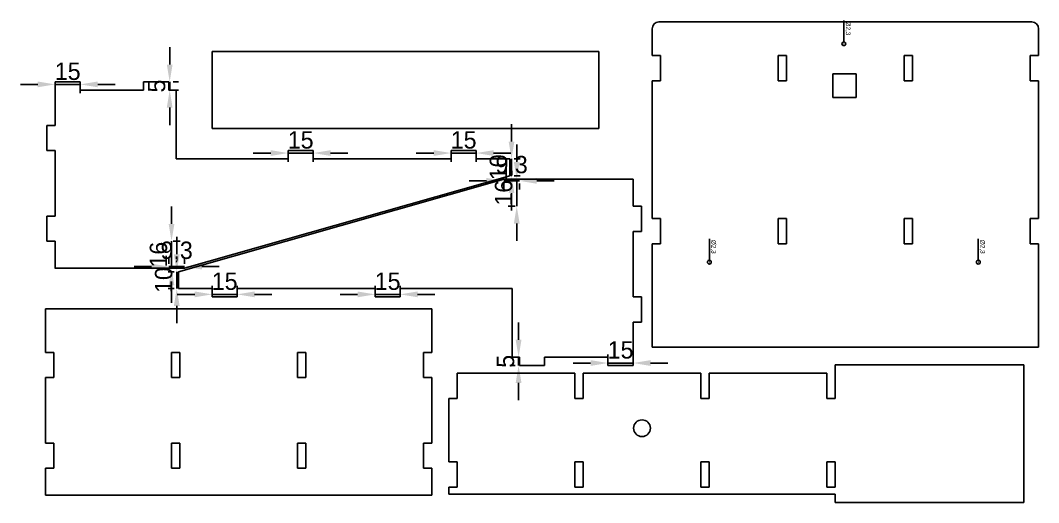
# Model space of a CAD drawing. Header units: millimetres. Extents: x -13 to 1246, y -12 to 290.
# Drawn here: x -13 to 593, y 3 to 290 of the extents above; entities that cross this region are included whole.
import ezdxf

# ---------------------------------------------------------------- set-up
doc = ezdxf.new("R2010")
doc.units = ezdxf.units.MM
for name, color, linetype in [('Bottom base', 7, 'Continuous'), ('Dimensions', 7, 'Continuous'), ('Middle', 7, 'Continuous'), ('Side base', 7, 'Continuous'), ('草圖平面 10', 7, 'Continuous'), ('草圖平面 11', 7, 'Continuous')]:
    doc.layers.add(name, color=color, linetype=linetype)
doc.dimstyles.new('ISO-25', dxfattribs={"dimtxt": 2.5, "dimasz": 2.5, "dimexe": 1.25, "dimexo": 0.625, "dimtad": 1, "dimtxsty": 'Standard', "dimcen": 2.5, "dimadec": 0, "dimazin": 0, "dimtfac": 1, "dimtmove": 0, "dimatfit": 3, "dimfxl": 1, "dimarcsym": 0})

# ---------------------------------------------------------------- blocks, each defined once
blk = doc.blocks.new('*D9')
at = {"layer": 'Defpoints', "color": 0}
for p in [(274.58, 195.1), (274.58, 194.17), (283.88, 195.1)]:
    blk.add_point(p, dxfattribs=at)
at = {"layer": 'Dimensions', "color": 140, "lineweight": -2}
for p, q in [((264.24, 194.17), (253.9, 194.17)), ((283.88, 194.17), (274.58, 194.17)), ((294.21, 194.17), (304.55, 194.17)), ((274.58, 192.52), (274.58, 189)), ((283.88, 192.52), (283.88, 189))]:
    blk.add_line(p, q, dxfattribs=at)
at = {"layer": 'Dimensions', "color": 140}
for points in [[(264.24, 192.45), (264.24, 195.89), (274.58, 194.17)], [(294.21, 195.89), (294.21, 192.45), (283.88, 194.17)]]:
    blk.add_solid(points, dxfattribs=at)
at = {"layer": 'Dimensions', "color": 140, "insert": (279.23, 202.91), "char_height": 10.336, "attachment_point": 5}
blk.add_mtext('9,3', dxfattribs=at)
blk = doc.blocks.new('*D14')
at = {"layer": 'Defpoints', "color": 0}
for p in [(7.53, 253.1), (7.53, 251.6), (22.53, 253.1)]:
    blk.add_point(p, dxfattribs=at)
at = {"layer": 'Dimensions', "color": 140, "lineweight": -2}
for p, q in [((-2.8, 251.6), (-13.14, 251.6)), ((22.53, 251.6), (7.53, 251.6)), ((7.53, 250.51), (7.53, 246.43)), ((22.53, 250.51), (22.53, 246.43)), ((32.87, 251.6), (43.2, 251.6))]:
    blk.add_line(p, q, dxfattribs=at)
at = {"layer": 'Dimensions', "color": 140}
for points in [[(-2.8, 249.88), (-2.8, 253.32), (7.53, 251.6)], [(32.87, 253.32), (32.87, 249.88), (22.53, 251.6)]]:
    blk.add_solid(points, dxfattribs=at)
at = {"layer": 'Dimensions', "color": 140, "insert": (15.03, 259.35), "char_height": 10.336, "attachment_point": 5}
blk.add_mtext('15', dxfattribs=at)
blk = doc.blocks.new('*D16')
at = {"layer": 'Defpoints', "color": 0}
for p in [(197.93, 125.1), (212.93, 126.6), (212.93, 125.1)]:
    blk.add_point(p, dxfattribs=at)
at = {"layer": 'Dimensions', "color": 140, "lineweight": -2}
for p, q in [((197.93, 127.68), (197.93, 131.77)), ((212.93, 127.69), (212.93, 131.77)), ((187.6, 126.6), (177.26, 126.6)), ((197.93, 126.6), (212.93, 126.6)), ((223.27, 126.6), (233.61, 126.6))]:
    blk.add_line(p, q, dxfattribs=at)
at = {"layer": 'Dimensions', "color": 140}
for points in [[(187.6, 124.88), (187.6, 128.32), (197.93, 126.6)], [(223.27, 128.32), (223.27, 124.88), (212.93, 126.6)]]:
    blk.add_solid(points, dxfattribs=at)
at = {"layer": 'Dimensions', "color": 140, "insert": (205.43, 134.35), "char_height": 10.336, "attachment_point": 5, "rotation": 0.00416}
blk.add_mtext('15', dxfattribs=at)
blk = doc.blocks.new('*D19')
at = {"layer": 'Defpoints', "color": 0}
for p in [(351.57, 85.72), (336.57, 84.22), (351.57, 84.22)]:
    blk.add_point(p, dxfattribs=at)
at = {"layer": 'Dimensions', "color": 140, "lineweight": -2}
for p, q in [((326.24, 85.72), (315.9, 85.72)), ((336.57, 86.81), (336.57, 90.89)), ((336.57, 85.72), (351.57, 85.72)), ((351.57, 86.81), (351.57, 90.89)), ((361.91, 85.72), (372.25, 85.72))]:
    blk.add_line(p, q, dxfattribs=at)
at = {"layer": 'Dimensions', "color": 140}
for points in [[(326.24, 84), (326.24, 87.44), (336.57, 85.72)], [(361.91, 87.44), (361.91, 84), (351.57, 85.72)]]:
    blk.add_solid(points, dxfattribs=at)
at = {"layer": 'Dimensions', "color": 140, "insert": (344.07, 93.47), "char_height": 10.336, "attachment_point": 5}
blk.add_mtext('15', dxfattribs=at)
blk = doc.blocks.new('*D21')
at = {"layer": 'Defpoints', "color": 0}
for p in [(75.23, 142.22), (84.53, 143.15), (84.53, 142.22)]:
    blk.add_point(p, dxfattribs=at)
at = {"layer": 'Dimensions', "color": 140, "lineweight": -2}
for p, q in [((75.23, 144.8), (75.23, 148.32)), ((84.53, 144.8), (84.53, 148.32)), ((64.9, 143.15), (54.56, 143.15)), ((75.23, 143.15), (84.53, 143.15)), ((94.87, 143.15), (105.2, 143.15))]:
    blk.add_line(p, q, dxfattribs=at)
at = {"layer": 'Dimensions', "color": 140}
for points in [[(64.9, 141.43), (64.9, 144.87), (75.23, 143.15)], [(94.87, 144.87), (94.87, 141.43), (84.53, 143.15)]]:
    blk.add_solid(points, dxfattribs=at)
at = {"layer": 'Dimensions', "color": 140, "insert": (79.88, 151.89), "char_height": 10.336, "attachment_point": 5}
blk.add_mtext('9,3', dxfattribs=at)
blk = doc.blocks.new('*D25')
at = {"layer": 'Defpoints', "color": 0}
for p in [(243.17, 212.22), (258.17, 212.22), (243.17, 210.72)]:
    blk.add_point(p, dxfattribs=at)
at = {"layer": 'Dimensions', "color": 140, "lineweight": -2}
for p, q in [((232.84, 210.72), (222.5, 210.72)), ((258.17, 210.72), (243.17, 210.72)), ((243.17, 209.64), (243.17, 205.55)), ((258.17, 209.64), (258.17, 205.55)), ((268.51, 210.72), (278.84, 210.72))]:
    blk.add_line(p, q, dxfattribs=at)
at = {"layer": 'Dimensions', "color": 140}
for points in [[(232.84, 209), (232.84, 212.44), (243.17, 210.72)], [(268.51, 212.44), (268.51, 209), (258.17, 210.72)]]:
    blk.add_solid(points, dxfattribs=at)
at = {"layer": 'Dimensions', "color": 140, "insert": (250.67, 218.47), "char_height": 10.336, "attachment_point": 5, "rotation": 359.99998}
blk.add_mtext('15', dxfattribs=at)
blk = doc.blocks.new('*D26')
at = {"layer": 'Defpoints', "color": 0}
for p in [(75.23, 253.09), (75.23, 248.09), (75.73, 248.09)]:
    blk.add_point(p, dxfattribs=at)
at = {"layer": 'Dimensions', "color": 140, "lineweight": -2}
for p, q in [((75.73, 263.42), (75.73, 273.76)), ((75.73, 253.09), (75.73, 248.09)), ((77.82, 253.09), (80.9, 253.09)), ((77.82, 248.09), (80.9, 248.09)), ((75.73, 237.75), (75.73, 227.41))]:
    blk.add_line(p, q, dxfattribs=at)
at = {"layer": 'Dimensions', "color": 140}
for points in [[(74.01, 263.42), (77.45, 263.42), (75.73, 253.09)], [(77.45, 237.75), (74.01, 237.75), (75.73, 248.09)]]:
    blk.add_solid(points, dxfattribs=at)
at = {"layer": 'Dimensions', "color": 140, "insert": (67.98, 250.59), "char_height": 10.34, "attachment_point": 5, "rotation": 90}
blk.add_mtext('5', dxfattribs=at)
blk = doc.blocks.new('*D30')
at = {"layer": 'Defpoints', "color": 0}
for p in [(283.38, 89.23), (283.88, 89.23), (283.88, 84.23)]:
    blk.add_point(p, dxfattribs=at)
at = {"layer": 'Dimensions', "color": 140, "lineweight": -2}
for p, q in [((283.38, 99.57), (283.38, 109.91)), ((281.29, 89.23), (278.21, 89.23)), ((283.38, 84.23), (283.38, 89.23)), ((281.29, 84.23), (278.21, 84.23)), ((283.38, 73.9), (283.38, 63.56))]:
    blk.add_line(p, q, dxfattribs=at)
at = {"layer": 'Dimensions', "color": 140}
for points in [[(281.65, 99.57), (285.1, 99.57), (283.38, 89.23)], [(285.1, 73.9), (281.65, 73.9), (283.38, 84.23)]]:
    blk.add_solid(points, dxfattribs=at)
at = {"layer": 'Dimensions', "color": 140, "insert": (275.62, 86.73), "char_height": 10.34, "attachment_point": 5, "rotation": 90}
blk.add_mtext('5', dxfattribs=at)
blk = doc.blocks.new('*D35')
at = {"layer": 'Defpoints', "color": 0}
for p in [(146.17, 212.22), (161.17, 212.22), (146.17, 210.72)]:
    blk.add_point(p, dxfattribs=at)
at = {"layer": 'Dimensions', "color": 140, "lineweight": -2}
for p, q in [((135.84, 210.72), (125.5, 210.72)), ((161.17, 210.72), (146.17, 210.72)), ((146.17, 209.63), (146.17, 205.55)), ((161.17, 209.64), (161.17, 205.55)), ((171.51, 210.72), (181.84, 210.72))]:
    blk.add_line(p, q, dxfattribs=at)
at = {"layer": 'Dimensions', "color": 140}
for points in [[(135.84, 209), (135.84, 212.44), (146.17, 210.72)], [(171.51, 212.44), (171.51, 209), (161.17, 210.72)]]:
    blk.add_solid(points, dxfattribs=at)
at = {"layer": 'Dimensions', "color": 140, "insert": (153.67, 218.47), "char_height": 10.336, "attachment_point": 5, "rotation": 0.00416}
blk.add_mtext('15', dxfattribs=at)
blk = doc.blocks.new('*D36')
at = {"layer": 'Defpoints', "color": 0}
for p in [(100.93, 125.1), (115.93, 126.6), (115.93, 125.1)]:
    blk.add_point(p, dxfattribs=at)
at = {"layer": 'Dimensions', "color": 140, "lineweight": -2}
for p, q in [((100.93, 127.68), (100.93, 131.77)), ((115.93, 127.68), (115.93, 131.77)), ((90.6, 126.6), (80.26, 126.6)), ((100.93, 126.6), (115.93, 126.6)), ((126.27, 126.6), (136.61, 126.6))]:
    blk.add_line(p, q, dxfattribs=at)
at = {"layer": 'Dimensions', "color": 140}
for points in [[(90.6, 124.88), (90.6, 128.32), (100.93, 126.6)], [(126.27, 128.32), (126.27, 124.88), (115.93, 126.6)]]:
    blk.add_solid(points, dxfattribs=at)
at = {"layer": 'Dimensions', "color": 140, "insert": (108.43, 134.35), "char_height": 10.336, "attachment_point": 5, "rotation": 359.99998}
blk.add_mtext('15', dxfattribs=at)
blk = doc.blocks.new('*D37')
at = {"layer": 'Defpoints', "color": 0}
for p in [(79.93, 140.1), (80.93, 140.1), (80.93, 130.1)]:
    blk.add_point(p, dxfattribs=at)
at = {"layer": 'Dimensions', "color": 140, "lineweight": -2}
for p, q in [((79.93, 150.44), (79.93, 160.77)), ((78.35, 140.1), (74.77, 140.1)), ((79.93, 130.1), (79.93, 140.1)), ((78.35, 130.1), (74.77, 130.1)), ((79.93, 119.76), (79.93, 109.43))]:
    blk.add_line(p, q, dxfattribs=at)
at = {"layer": 'Dimensions', "color": 140}
for points in [[(78.21, 150.44), (81.66, 150.44), (79.93, 140.1)], [(81.66, 119.76), (78.21, 119.76), (79.93, 130.1)]]:
    blk.add_solid(points, dxfattribs=at)
at = {"layer": 'Dimensions', "color": 140, "insert": (72.18, 135.1), "char_height": 10.336, "attachment_point": 5, "rotation": 89.99998}
blk.add_mtext('10', dxfattribs=at)
blk = doc.blocks.new('*D39')
at = {"layer": 'Defpoints', "color": 0}
for p in [(278.17, 207.22), (278.17, 197.22), (279.17, 197.22)]:
    blk.add_point(p, dxfattribs=at)
at = {"layer": 'Dimensions', "color": 140, "lineweight": -2}
for p, q in [((279.17, 217.56), (279.17, 227.89)), ((279.17, 207.22), (279.17, 197.22)), ((280.76, 207.22), (284.34, 207.22)), ((280.76, 197.22), (284.34, 197.22)), ((279.17, 186.88), (279.17, 176.55))]:
    blk.add_line(p, q, dxfattribs=at)
at = {"layer": 'Dimensions', "color": 140}
for points in [[(277.45, 217.56), (280.89, 217.56), (279.17, 207.22)], [(280.89, 186.88), (277.45, 186.88), (279.17, 197.22)]]:
    blk.add_solid(points, dxfattribs=at)
at = {"layer": 'Dimensions', "color": 140, "insert": (271.42, 202.22), "char_height": 10.336, "attachment_point": 5, "rotation": 89.99998}
blk.add_mtext('10', dxfattribs=at)
blk = doc.blocks.new('*D43')
at = {"layer": 'Defpoints', "color": 0}
for p in [(282.28, 195.1), (283.88, 195.1), (283.88, 179.1)]:
    blk.add_point(p, dxfattribs=at)
at = {"layer": 'Dimensions', "color": 140, "lineweight": -2}
for p, q in [((282.28, 205.44), (282.28, 215.77)), ((281.29, 195.1), (277.11, 195.1)), ((282.28, 179.1), (282.28, 195.1)), ((281.29, 179.1), (277.11, 179.1)), ((282.28, 168.76), (282.28, 158.43))]:
    blk.add_line(p, q, dxfattribs=at)
at = {"layer": 'Dimensions', "color": 140}
for points in [[(280.55, 205.44), (284, 205.44), (282.28, 195.1)], [(284, 168.76), (280.55, 168.76), (282.28, 179.1)]]:
    blk.add_solid(points, dxfattribs=at)
at = {"layer": 'Dimensions', "color": 140, "insert": (274.52, 187.1), "char_height": 10.336, "attachment_point": 5, "rotation": 90}
blk.add_mtext('16', dxfattribs=at)
blk = doc.blocks.new('*D45')
at = {"layer": 'Defpoints', "color": 0}
for p in [(75.23, 158.22), (75.23, 142.22), (76.83, 142.22)]:
    blk.add_point(p, dxfattribs=at)
at = {"layer": 'Dimensions', "color": 140, "lineweight": -2}
for p, q in [((76.83, 168.56), (76.83, 178.89)), ((76.83, 158.22), (76.83, 142.22)), ((77.82, 158.22), (82, 158.22)), ((77.82, 142.22), (82, 142.22)), ((76.83, 131.88), (76.83, 121.55))]:
    blk.add_line(p, q, dxfattribs=at)
at = {"layer": 'Dimensions', "color": 140}
for points in [[(75.11, 168.56), (78.55, 168.56), (76.83, 158.22)], [(78.55, 131.88), (75.11, 131.88), (76.83, 142.22)]]:
    blk.add_solid(points, dxfattribs=at)
at = {"layer": 'Dimensions', "color": 140, "insert": (69.08, 150.22), "char_height": 10.336, "attachment_point": 5, "rotation": 90}
blk.add_mtext('16', dxfattribs=at)
blk = doc.blocks.new('*D49')
at = {"layer": 'Defpoints', "color": 0}
for p in [(556.98, 146.96), (556.98, 144.66)]:
    blk.add_point(p, dxfattribs=at)
at = {"layer": 'Dimensions', "color": 140, "lineweight": -2}
blk.add_line((556.98, 147.4), (556.98, 159.72), dxfattribs=at)
at = {"layer": 'Dimensions', "color": 140}
blk.add_solid([(556.52, 147.4), (557.43, 147.4), (556.98, 144.66)], dxfattribs=at)
at = {"layer": 'Dimensions', "color": 140, "insert": (559.29, 154.93), "char_height": 2.738, "attachment_point": 5, "rotation": 270}
blk.add_mtext('%%c2,3', dxfattribs=at)
blk = doc.blocks.new('*D50')
at = {"layer": 'Defpoints', "color": 0}
for p in [(396.93, 146.96), (396.93, 144.66)]:
    blk.add_point(p, dxfattribs=at)
at = {"layer": 'Dimensions', "color": 140, "lineweight": -2}
blk.add_line((396.93, 147.4), (396.93, 159.72), dxfattribs=at)
at = {"layer": 'Dimensions', "color": 140}
blk.add_solid([(396.47, 147.4), (397.38, 147.4), (396.93, 144.66)], dxfattribs=at)
at = {"layer": 'Dimensions', "color": 140, "insert": (399.24, 154.93), "char_height": 2.738, "attachment_point": 5, "rotation": 270}
blk.add_mtext('%%c2,3', dxfattribs=at)
blk = doc.blocks.new('*D51')
at = {"layer": 'Defpoints', "color": 0}
for p in [(476.96, 276.96), (476.96, 274.66)]:
    blk.add_point(p, dxfattribs=at)
at = {"layer": 'Dimensions', "color": 140, "lineweight": -2}
blk.add_line((476.96, 277.4), (476.96, 289.72), dxfattribs=at)
at = {"layer": 'Dimensions', "color": 140}
blk.add_solid([(476.5, 277.4), (477.41, 277.4), (476.96, 274.66)], dxfattribs=at)
at = {"layer": 'Dimensions', "color": 140, "insert": (479.27, 284.93), "char_height": 2.738, "attachment_point": 5, "rotation": 270}
blk.add_mtext('%%c2,3', dxfattribs=at)

msp = doc.modelspace()

# ---------------------------------------------------------------- linework, layer by layer
at = {"layer": 'Bottom base'}
for p, q in [((1.7377, 92.0573, 497.3), (1.7377, 117.9234, 497.3)), ((1.7377, 117.9234, 497.3), (231.7377, 117.9234, 497.3)), ((226.7377, 117.9234, 497.3), (231.7377, 117.9234, 497.3)), ((231.7377, 112.9234, 497.3), (231.7377, 117.9234, 497.3)), ((231.7377, 117.9234, 497.3), (231.7377, 92.0573, 497.3)), ((6.7377, 92.0573, 497.3), (1.7377, 92.0573, 497.3)), ((6.7377, 77.0573, 497.3), (6.7377, 92.0573, 497.3)), ((76.7377, 92.0573, 497.3), (76.7377, 77.0573, 497.3)), ((81.7377, 92.0573, 497.3), (76.7377, 92.0573, 497.3)), ((81.7377, 77.0573, 497.3), (81.7377, 92.0573, 497.3)), ((151.7377, 92.0573, 497.3), (151.7377, 77.0573, 497.3)), ((156.7377, 92.0573, 497.3), (151.7377, 92.0573, 497.3)), ((156.7377, 77.0573, 497.3), (156.7377, 92.0573, 497.3)), ((226.7377, 92.0573, 497.3), (226.7377, 77.0573, 497.3)), ((231.7377, 92.0573, 497.3), (226.7377, 92.0573, 497.3)), ((1.7377, 77.0573, 497.3), (6.7377, 77.0573, 497.3)), ((1.7377, 38.0572, 497.3), (1.7377, 77.0573, 497.3)), ((76.7377, 77.0573, 497.3), (81.7377, 77.0573, 497.3)), ((151.7377, 77.0573, 497.3), (156.7377, 77.0573, 497.3)), ((226.7377, 77.0573, 497.3), (231.7377, 77.0573, 497.3)), ((231.7377, 77.0573, 497.3), (231.7377, 38.0572, 497.3)), ((6.7377, 38.0572, 497.3), (1.7377, 38.0572, 497.3)), ((6.7377, 23.0572, 497.3), (6.7377, 38.0572, 497.3)), ((76.7377, 38.0572, 497.3), (76.7377, 23.0572, 497.3)), ((81.7377, 38.0572, 497.3), (76.7377, 38.0572, 497.3)), ((81.7377, 23.0572, 497.3), (81.7377, 38.0572, 497.3)), ((151.7377, 38.0572, 497.3), (151.7377, 23.0572, 497.3)), ((156.7377, 38.0572, 497.3), (151.7377, 38.0572, 497.3)), ((156.7377, 23.0572, 497.3), (156.7377, 38.0572, 497.3)), ((231.7377, 38.0572, 497.3), (226.7377, 38.0572, 497.3)), ((226.7377, 38.0572, 497.3), (226.7377, 23.0572, 497.3)), ((1.7377, 23.0572, 497.3), (6.7377, 23.0572, 497.3)), ((1.7377, 7.0572, 497.3), (1.7377, 23.0572, 497.3)), ((76.7377, 23.0572, 497.3), (81.7377, 23.0572, 497.3)), ((151.7377, 23.0572, 497.3), (156.7377, 23.0572, 497.3)), ((226.7377, 23.0572, 497.3), (231.7377, 23.0572, 497.3)), ((231.7377, 23.0572, 497.3), (231.7377, 7.0572, 497.3)), ((231.7377, 7.0572, 497.3), (1.7377, 7.0572, 497.3))]:
    msp.add_line(p, q, dxfattribs=at)
at = {"layer": 'Middle', "extrusion": (-1.66231e-07, 0, 1)}
for p, q in [((101.0327, 271.1585, 394.2999), (101.0327, 225.2778, 394.2999)), ((331.0327, 271.1585, 394.3), (101.0327, 271.1585, 394.2999)), ((331.0327, 225.2778, 394.3), (331.0327, 271.1585, 394.3)), ((331.0327, 225.2778, 394.3), (331.0327, 266.1585, 394.3)), ((101.0327, 225.2778, 394.2999), (331.0327, 225.2778, 394.3)), ((326.0327, 225.2778, 394.3), (331.0327, 225.2778, 394.3))]:
    msp.add_line(p, q, dxfattribs=at)
at = {"layer": 'Side base', "extrusion": (-6.12323e-17, 0, -1)}
for p, q in [((316.8337, 79.6057, 538.3), (246.8337, 79.6057, 538.3)), ((246.8337, 64.6057, 538.3), (246.8337, 79.6057, 538.3)), ((316.8337, 79.6057, 538.3), (316.8337, 64.6057, 538.3)), ((321.8337, 64.6057, 538.3), (321.8337, 79.6057, 538.3)), ((391.8337, 79.6057, 538.3), (321.8337, 79.6057, 538.3)), ((391.8337, 79.6057, 538.3), (391.8337, 64.6057, 538.3)), ((466.8337, 79.6057, 538.3), (396.8337, 79.6057, 538.3)), ((396.8337, 64.6057, 538.3), (396.8337, 79.6057, 538.3)), ((466.8337, 79.6057, 538.3), (466.8337, 64.6057, 538.3)), ((471.8337, 84.6057, 538.3), (583.9732, 84.6057, 538.3)), ((471.8337, 64.6057, 538.3), (471.8337, 84.6057, 538.3)), ((583.9732, 84.6057, 538.3), (471.8337, 84.6057, 538.3)), ((471.8337, 64.6057, 538.3), (471.8337, 79.6057, 538.3)), ((583.9732, 2.6057, 538.3), (583.9732, 84.6057, 538.3)), ((241.8337, 64.6057, 538.3), (241.8337, 26.9057, 538.3)), ((241.8337, 64.6057, 538.3), (246.8337, 64.6057, 538.3)), ((316.8337, 64.6057, 538.3), (321.8337, 64.6057, 538.3)), ((391.8337, 64.6057, 538.3), (396.8337, 64.6057, 538.3)), ((466.8337, 64.6057, 538.3), (471.8337, 64.6057, 538.3)), ((246.8337, 26.9057, 538.3), (241.8337, 26.9057, 538.3)), ((246.8337, 26.9057, 538.3), (246.8337, 11.9057, 538.3)), ((246.8337, 11.9057, 538.3), (246.8337, 26.9057, 538.3)), ((316.8337, 26.9057, 538.3), (321.8337, 26.9057, 538.3)), ((316.8337, 11.9057, 538.3), (316.8337, 26.9057, 538.3)), ((316.8337, 11.9057, 538.3), (316.8337, 26.9057, 538.3)), ((321.8337, 26.9057, 538.3), (321.8337, 11.9057, 538.3)), ((321.8337, 26.9057, 538.3), (321.8337, 11.9057, 538.3)), ((396.8337, 26.9057, 538.3), (391.8337, 26.9057, 538.3)), ((391.8337, 26.9057, 538.3), (391.8337, 11.9057, 538.3)), ((391.8337, 11.9057, 538.3), (391.8337, 26.9057, 538.3)), ((396.8337, 11.9057, 538.3), (396.8337, 26.9057, 538.3)), ((396.8337, 26.9057, 538.3), (396.8337, 11.9057, 538.3)), ((471.8337, 26.9057, 538.3), (466.8337, 26.9057, 538.3)), ((466.8337, 26.9057, 538.3), (466.8337, 11.9057, 538.3)), ((466.8337, 11.9057, 538.3), (466.8337, 26.9057, 538.3)), ((471.8337, 11.9057, 538.3), (471.8337, 26.9057, 538.3)), ((471.8337, 26.9057, 538.3), (471.8337, 11.9057, 538.3)), ((241.8337, 11.9057, 538.3), (241.8337, 7.6057, 538.3)), ((241.8337, 11.9057, 538.3), (246.8337, 11.9057, 538.3)), ((241.8337, 7.6057, 538.3), (471.8337, 7.6057, 538.3)), ((321.8337, 11.9057, 538.3), (316.8337, 11.9057, 538.3)), ((391.8337, 11.9057, 538.3), (396.8337, 11.9057, 538.3)), ((466.8337, 11.9057, 538.3), (471.8337, 11.9057, 538.3)), ((471.8337, 7.6057, 538.3), (471.8337, 2.6057, 538.3)), ((471.8337, 2.6057, 538.3), (471.8337, 7.6057, 538.3)), ((583.9732, 2.6057, 538.3), (583.9732, 11.9057, 538.3)), ((583.9732, 2.6057, 538.3), (471.8337, 2.6057, 538.3)), ((471.8337, 2.6057, 538.3), (583.9732, 2.6057, 538.3)), ((471.8337, 2.6057, 538.3), (583.9732, 2.6057, 538.3))]:
    msp.add_line(p, q, dxfattribs=at)
msp.add_circle((-356.8337, 46.9057, -538.3), 5, dxfattribs=at)
at = {"layer": '草圖平面 10'}
for p, q in [((588.8753, 288.7532, 493.6195), (366.8753, 288.7532, 493.6195)), ((362.8753, 284.7532, 493.6195), (362.8753, 268.7546, 493.6195)), ((592.8753, 268.7546, 493.6195), (592.8753, 284.7532, 493.6195)), ((367.8753, 268.7546, 493.6195), (362.8753, 268.7546, 493.6195)), ((367.8753, 253.7542, 493.6195), (367.8753, 268.7546, 493.6195)), ((442.8753, 268.7546, 493.6195), (437.8753, 268.7546, 493.6195)), ((437.8753, 268.7546, 493.6195), (437.8753, 253.7542, 493.6195)), ((442.8753, 253.7542, 493.6195), (442.8753, 268.7546, 493.6195)), ((517.8753, 268.7546, 493.6195), (512.8753, 268.7546, 493.6195)), ((512.8753, 268.7546, 493.6195), (512.8753, 253.7542, 493.6195)), ((517.8753, 253.7542, 493.6195), (517.8753, 268.7546, 493.6195)), ((592.8753, 268.7546, 493.6195), (587.8753, 268.7546, 493.6195)), ((587.8753, 268.7546, 493.6195), (587.8753, 253.7542, 493.6195)), ((484.3753, 257.8142, 493.6195), (470.3753, 257.8142, 493.6195)), ((470.3753, 257.8142, 493.6195), (470.3753, 243.8142, 493.6195)), ((484.3753, 243.8142, 493.6195), (484.3753, 257.8142, 493.6195)), ((362.8753, 253.7542, 493.6195), (362.8753, 171.7545, 493.6195)), ((362.8753, 253.7542, 493.6195), (367.8753, 253.7542, 493.6195)), ((437.8753, 253.7542, 493.6195), (442.8753, 253.7542, 493.6195)), ((512.8753, 253.7542, 493.6195), (517.8753, 253.7542, 493.6195)), ((587.8753, 253.7542, 493.6195), (592.8753, 253.7542, 493.6195)), ((592.8753, 171.7545, 493.6195), (592.8753, 253.7542, 493.6195)), ((470.3753, 243.8142, 493.6195), (484.3753, 243.8142, 493.6195)), ((367.8753, 171.7545, 493.6195), (362.8753, 171.7545, 493.6195)), ((367.8753, 156.7545, 493.6195), (367.8753, 171.7545, 493.6195)), ((442.8753, 171.7545, 493.6195), (437.8753, 171.7545, 493.6195)), ((437.8753, 171.7545, 493.6195), (437.8753, 156.7545, 493.6195)), ((442.8753, 156.7545, 493.6195), (442.8753, 171.7545, 493.6195)), ((517.8753, 171.7545, 493.6195), (512.8753, 171.7545, 493.6195)), ((512.8753, 171.7545, 493.6195), (512.8753, 156.7545, 493.6195)), ((517.8753, 156.7545, 493.6195), (517.8753, 171.7545, 493.6195)), ((587.8753, 171.7545, 493.6195), (587.8753, 156.7545, 493.6195)), ((592.8753, 171.7545, 493.6195), (587.8753, 171.7545, 493.6195)), ((362.8753, 156.7545, 493.6195), (367.8753, 156.7545, 493.6195)), ((362.8753, 156.7545, 493.6195), (362.8753, 95.1142, 493.6195)), ((437.8753, 156.7545, 493.6195), (442.8753, 156.7545, 493.6195)), ((512.8753, 156.7545, 493.6195), (517.8753, 156.7545, 493.6195)), ((587.8753, 156.7545, 493.6195), (592.8753, 156.7545, 493.6195)), ((592.8753, 95.1142, 493.6195), (592.8753, 156.7545, 493.6195)), ((362.8753, 95.1142, 493.6195), (592.8753, 95.1142, 493.6195))]:
    msp.add_line(p, q, dxfattribs=at)
for centre in [(476.9553, 275.8142, 493.6195), (396.9264, 145.8142, 493.6195), (556.9753, 145.8142, 493.6195)]:
    msp.add_circle(centre, 1.15, dxfattribs=at)
for centre, start, end in [((366.8753, 284.7532, 493.6195), 90, 180), ((588.8753, 284.7532, 493.6195), 0, 90)]:
    msp.add_arc(centre, 4, start, end, dxfattribs=at)
at = {"layer": '草圖平面 11'}
for p, q in [((7.5313, 253.1015, 455.1202), (7.5313, 227.2197, 455.1202)), ((7.5313, 253.098, 455.1202), (22.5313, 253.098, 455.1202)), ((7.5313, 248.0858, 455.1202), (7.5313, 253.098, 455.1202)), ((22.5313, 253.098, 455.1202), (22.5313, 248.0858, 455.1202)), ((60.2312, 248.0858, 455.1202), (60.2312, 253.0858, 455.1202)), ((60.2312, 253.0858, 455.1202), (75.2312, 253.0858, 455.1202)), ((75.2312, 253.0858, 455.1202), (75.2312, 248.0858, 455.1202)), ((75.2312, 253.0858, 455.1202), (75.2312, 248.0858, 455.1202)), ((75.2312, 248.0858, 455.1202), (75.2312, 253.0858, 455.1202)), ((60.2312, 248.0858, 455.1202), (22.5313, 248.0858, 455.1202)), ((75.2312, 248.0858, 455.1202), (79.5313, 248.0858, 455.1202)), ((79.5313, 248.0858, 455.1202), (79.5312, 207.2052, 455.1202)), ((2.5313, 212.2197, 455.1202), (2.5313, 227.2197, 455.1202)), ((2.5313, 227.2197, 455.1202), (7.5313, 227.2197, 455.1202)), ((2.5313, 212.2197, 455.1202), (2.5313, 227.2197, 455.1202)), ((7.5313, 212.2197, 455.1202), (2.5313, 212.2197, 455.1202)), ((7.5313, 212.2197, 455.1202), (2.5313, 212.2197, 455.1202)), ((7.5314, 212.2197, 455.1202), (7.5315, 173.2197, 455.1202)), ((146.1713, 212.2186, 455.1202), (161.1713, 212.2197, 455.1202)), ((146.1717, 207.21, 455.1202), (146.1713, 212.2186, 455.1202)), ((161.1713, 212.2197, 455.1202), (161.1717, 207.2111, 455.1202)), ((243.1709, 207.2171, 455.1202), (243.1717, 212.2196, 455.1202)), ((243.1717, 212.2196, 455.1202), (258.1717, 212.2196, 455.1202)), ((258.1717, 212.2196, 455.1202), (258.1717, 207.2171, 455.1202)), ((84.5312, 207.2055, 455.1202), (79.5312, 207.2052, 455.1202)), ((146.1717, 207.21, 455.1202), (84.5312, 207.2055, 455.1202)), ((243.1709, 207.2171, 455.1202), (161.1717, 207.2111, 455.1202)), ((278.1717, 207.2196, 455.1202), (258.1717, 207.2182, 455.1202)), ((278.1717, 207.2196, 455.1202), (278.1717, 197.2196, 455.1202)), ((80.9346, 140.1001, 455.1202), (274.575, 195.1, 455.1202)), ((278.1717, 197.2196, 455.1202), (84.5312, 142.2197, 455.1202)), ((283.875, 195.1, 455.1202), (274.575, 195.1, 455.1202)), ((283.875, 195.1, 455.1202), (351.5746, 195.1, 455.1202)), ((351.5747, 179.1, 455.1202), (351.5746, 195.2332, 455.1202)), ((356.575, 179.1, 455.1202), (351.5747, 179.1, 455.1202)), ((356.575, 164.1, 455.1202), (356.575, 179.1, 455.1202)), ((2.5313, 173.2197, 455.1202), (2.5313, 158.2197, 455.1202)), ((7.5316, 173.2197, 455.1202), (2.5313, 173.2197, 455.1202)), ((2.5313, 173.2197, 455.1202), (2.5313, 158.2197, 455.1202)), ((351.5747, 164.1, 455.1202), (356.575, 164.1, 455.1202)), ((351.5749, 125.1, 455.1202), (351.5747, 164.1, 455.1202)), ((2.5313, 158.2197, 455.1202), (7.5316, 158.2197, 455.1202)), ((7.5316, 158.2197, 455.1202), (7.5316, 142.0865, 455.1202)), ((75.2312, 142.2197, 455.1202), (7.5316, 142.2197, 455.1202)), ((75.2312, 142.2197, 455.1202), (84.5312, 142.2197, 455.1202)), ((80.9346, 130.1001, 455.1202), (80.9346, 140.1001, 455.1202)), ((80.9346, 130.1001, 455.1202), (100.9346, 130.1015, 455.1202)), ((100.9346, 125.1001, 455.1202), (100.9346, 130.1026, 455.1202)), ((115.9353, 130.1026, 455.1202), (115.9346, 125.1001, 455.1202)), ((115.9353, 130.1026, 455.1202), (197.9346, 130.1086, 455.1202)), ((197.935, 125.1, 455.1202), (197.9346, 130.1086, 455.1202)), ((212.9346, 130.1097, 455.1202), (274.575, 130.1141, 455.1202)), ((212.9346, 130.1097, 455.1202), (212.935, 125.1011, 455.1202)), ((274.575, 130.1141, 455.1202), (279.575, 130.1145, 455.1202)), ((279.575, 89.2339, 455.1202), (279.575, 130.1145, 455.1202)), ((115.9346, 125.1001, 455.1202), (100.9346, 125.1001, 455.1202)), ((212.935, 125.1011, 455.1202), (197.935, 125.1, 455.1202)), ((351.5749, 125.1, 455.1202), (356.575, 125.1, 455.1202)), ((351.5749, 125.1, 455.1202), (356.575, 125.1, 455.1202)), ((356.575, 125.1, 455.1202), (356.575, 110.1, 455.1202)), ((356.575, 125.1, 455.1202), (356.575, 110.1, 455.1202)), ((351.575, 84.2182, 455.1202), (351.5749, 110.1, 455.1202)), ((356.575, 110.1, 455.1202), (351.5749, 110.1, 455.1202)), ((283.875, 89.2339, 455.1202), (279.575, 89.2339, 455.1202)), ((283.875, 89.2339, 455.1202), (283.875, 84.2339, 455.1202)), ((283.875, 84.2339, 455.1202), (283.875, 89.2339, 455.1202)), ((283.875, 84.2339, 455.1202), (283.875, 89.2339, 455.1202)), ((298.875, 89.2339, 455.1202), (298.875, 84.2339, 455.1202)), ((298.875, 89.2339, 455.1202), (336.575, 89.2339, 455.1202)), ((336.575, 84.2216, 455.1202), (336.575, 89.2339, 455.1202)), ((351.575, 89.2339, 455.1202), (351.575, 84.2216, 455.1202)), ((298.875, 84.2339, 455.1202), (283.875, 84.2339, 455.1202)), ((351.575, 84.2182, 455.1202), (336.575, 84.2216, 455.1202)), ((351.575, 84.2216, 455.1202), (336.575, 84.2216, 455.1202))]:
    msp.add_line(p, q, dxfattribs=at)

# ---------------------------------------------------------------- dimensions: what is measured, and where the dimension line sits
at = {"layer": 'Dimensions'}
for p1, p2, picture, middle in [((476.9553, 276.9642, 493.6195), (476.9553, 274.6642, 493.6195), '*D51', (476.9553, 284.9321, 493.6195)), ((396.9264, 146.9642, 493.6195), (396.9264, 144.6642, 493.6195), '*D50', (396.9264, 154.9321, 493.6195)), ((556.9753, 146.9642, 493.6195), (556.9753, 144.6642, 493.6195), '*D49', (556.9753, 154.9321, 493.6195))]:
    dim = msp.add_diameter_dim_2p(p1=p1, p2=p2, dimstyle='ISO-25', override={"dimscale": 1.095238, "dimdec": 3, "dimzin": 8, "dimlunit": 2, "dimclrd": 140, "dimclre": 140, "dimclrt": 140}, dxfattribs=at)
    dim.commit()
    dim.dimension.update_dxf_attribs({"geometry": picture, "text_midpoint": middle, "dimtype": 163})
for base, p1, p2, angle, picture, middle in [((75.7312, 248.0858, 455.1202), (75.2312, 253.0858, 455.1202), (75.2312, 248.0858, 455.1202), 270, '*D26', (75.7312, 250.5858, 455.1202)), ((7.5313, 251.598, 455.1202), (22.5313, 253.098, 455.1202), (7.5313, 253.098, 455.1202), 180, '*D14', (15.0313, 251.598, 455.1202)), ((146.1714, 210.7186, 455.1202), (161.1713, 212.2197, 455.1202), (146.1713, 212.2186, 455.1202), 180.004162, '*D35', (153.6714, 210.7191, 455.1202)), ((243.1717, 210.7196, 455.1202), (258.1717, 212.2196, 455.1202), (243.1717, 212.2196, 455.1202), 179.9999822, '*D25', (250.6717, 210.7196, 455.1202)), ((279.1717, 197.2196, 455.1202), (278.1717, 207.2196, 455.1202), (278.1717, 197.2196, 455.1202), 269.9999822, '*D39', (279.1717, 202.2196, 455.1202)), ((282.275, 195.1, 455.1202), (283.875, 179.1, 455.1202), (283.875, 195.1, 455.1202), 90, '*D43', (282.275, 187.1, 455.1202)), ((274.575, 194.17, 455.1202), (283.875, 195.1, 455.1202), (274.575, 195.1, 455.1202), 180, '*D9', (279.225, 194.17, 455.1202)), ((76.8312, 142.2197, 455.1202), (75.2312, 158.2197, 455.1202), (75.2312, 142.2197, 455.1202), 270, '*D45', (76.8312, 150.2197, 455.1202)), ((84.5312, 143.1497, 455.1202), (75.2312, 142.2197, 455.1202), (84.5312, 142.2197, 455.1202), 360, '*D21', (79.8812, 143.1497, 455.1202)), ((79.9346, 140.1001, 455.1202), (80.9346, 130.1001, 455.1202), (80.9346, 140.1001, 455.1202), 89.9999822, '*D37', (79.9346, 135.1001, 455.1202)), ((115.9346, 126.6001, 455.1202), (100.9346, 125.1001, 455.1202), (115.9346, 125.1001, 455.1202), 359.9999822, '*D36', (108.4346, 126.6001, 455.1202)), ((212.9349, 126.6011, 455.1202), (197.935, 125.1, 455.1202), (212.935, 125.1011, 455.1202), 0.004162, '*D16', (205.4349, 126.6006, 455.1202)), ((283.375, 89.2339, 455.1202), (283.875, 84.2339, 455.1202), (283.875, 89.2339, 455.1202), 90, '*D30', (283.375, 86.7339, 455.1202)), ((351.575, 85.7216, 455.1202), (336.575, 84.2216, 455.1202), (351.575, 84.2216, 455.1202), 0, '*D19', (344.075, 85.7216, 455.1202))]:
    dim = msp.add_linear_dim(base=base, p1=p1, p2=p2, angle=angle, dimstyle='ISO-25', override={"dimscale": 4.134343, "dimdec": 3, "dimzin": 8, "dimlunit": 2, "dimclrd": 140, "dimclre": 140, "dimclrt": 140}, dxfattribs=at)
    dim.commit()
    dim.dimension.update_dxf_attribs({"geometry": picture, "text_midpoint": middle, "dimtype": 161})

doc.saveas('drawing.dxf')
